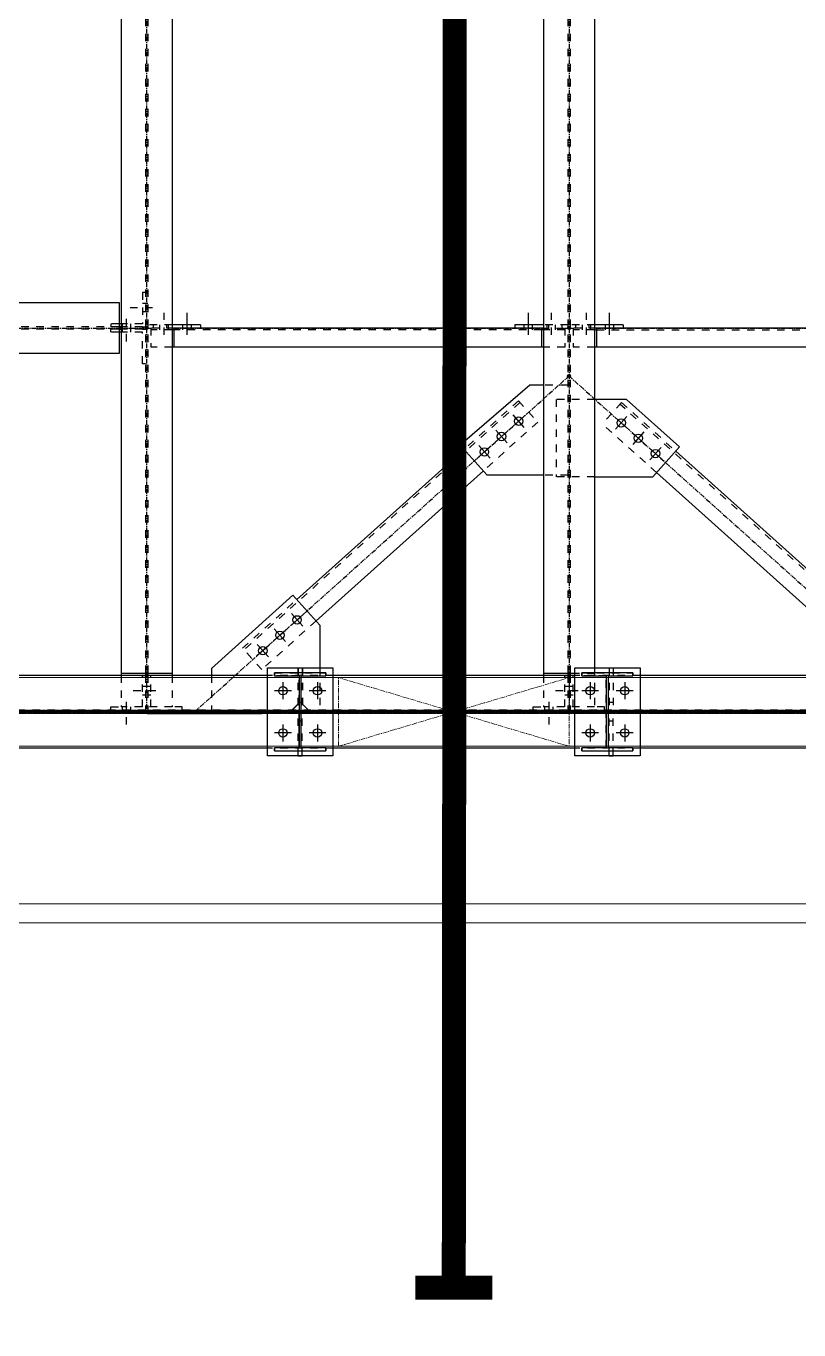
# Model space of a CAD drawing. Header units: inches. Extents: x 209270 to 234360, y -180214 to -150194.
# Drawn here: x 218898 to 220911, y -166874 to -163477 of the extents above; entities that cross this region are included whole.
import ezdxf

# ---------------------------------------------------------------- set-up
doc = ezdxf.new("R2010")
doc.units = ezdxf.units.IN
doc.header["$LTSCALE"] = 10
doc.header["$MEASUREMENT"] = 0
for name, pattern in [('CENTER', [2, 1.25, -0.25, 0.25, -0.25]), ('DXK_LINE_DOT2', [3.9198, 1.9599, -1.9599]), ('DXK_LINE_DOT5', [7.8785, 2.979, -0.9799, 0.9799, -0.9799, 0.9799, -0.9799]), ('HIDDEN', [0.375, 0.25, -0.125]), ('PHANTOM', [2.5, 1.25, -0.25, 0.25, -0.25, 0.25, -0.25])]:
    doc.linetypes.add(name, pattern=pattern)
for name, color, linetype in [('_STR_0', 7, 'Continuous'), ('_STR_1', 7, 'Continuous'), ('_STR_2', 7, 'Continuous'), ('_STR_4', 7, 'Continuous')]:
    doc.layers.add(name, color=color, linetype=linetype)
for name, color, linetype, lineweight in [('CEN', 1, 'CENTER', 9), ('CENTER', 1, 'CENTER', 9), ('DIM', 42, 'Continuous', 13), ('DIM.', 42, 'Continuous', 13), ('handrail', 11, 'FENCELINE1', 9), ('HIDDEN', 3, 'HIDDEN', 9), ('hoist', 221, 'Continuous', 9), ('MAIN OBJECT', 2, 'Continuous', 18), ('PHANTOM', 8, 'PHANTOM', 0), ('Sheeting', 4, 'Continuous', 0)]:
    doc.layers.add(name, color=color, linetype=linetype, lineweight=lineweight)
doc.linetypes.add('FENCELINE1', pattern='A,0.25,-0.1,[133,arial.ttf,S=0.1,R=0,X=-0.1,Y=0],-0.1,1', length=1.45)

# ---------------------------------------------------------------- blocks, each defined once
blk = doc.blocks.new('A$C67244592')
at = {"layer": 'hoist', "lineweight": 0, "const_width": 62.5}
blk.add_lwpolyline([(0, -500), (4.3, 5159.9, 0.081795), (-153.3, 6122), (-1342.4, 9643.9, -0.081584), (-1500.1, 10603.6), (-1500.1, 15050)], format="xyb", dxfattribs=at)
blk.add_lwpolyline([(-100, -500), (100, -500)], dxfattribs=at)
blk = doc.blocks.new('A$C1b4ed5d7')
at = {"layer": 'PHANTOM', "elevation": -0.8}
for points in [[(-660, 10500), (12160, 10500), (12160, -550), (-660, -550)], [(-610, 10450), (12110, 10450), (12110, -500), (-610, -500)]]:
    blk.add_lwpolyline(points, close=True, dxfattribs=at)
blk = doc.blocks.new('GridLine-116860372-116905 - 114867')
at = {"layer": '_STR_2', "color": 7, "linetype": 'DXK_LINE_DOT5'}
blk.add_line((211379.7, -165263.7), (228961.1, -165263.7), dxfattribs=at)
blk = doc.blocks.new('Part-116860372-114923 - 114867')
at = {"layer": '_STR_1', "color": 6, "linetype": 'DXK_LINE_DOT2'}
for p, q in [((219696.9, -165168.7), (219526.9, -165168.7)), ((220496.9, -165168.7), (220326.9, -165168.7)), ((225205.9, -165259), (217317.9, -165259)), ((225205.9, -165268.4), (217317.9, -165268.4)), ((219696.9, -165358.7), (219526.9, -165358.7)), ((220496.9, -165358.7), (220326.9, -165358.7))]:
    blk.add_line(p, q, dxfattribs=at)
at = {"layer": '_STR_2', "color": 2, "linetype": 'Continuous'}
for p, q in [((219526.9, -165168.7), (217317.9, -165168.7)), ((220326.9, -165168.7), (219696.9, -165168.7)), ((221176.9, -165168.7), (220496.9, -165168.7)), ((219526.9, -165358.7), (217317.9, -165358.7)), ((220326.9, -165358.7), (219696.9, -165358.7)), ((221176.9, -165358.7), (220496.9, -165358.7))]:
    blk.add_line(p, q, dxfattribs=at)
at = {"layer": '_STR_4', "color": 4, "linetype": 'CENTER'}
blk.add_line((217011.9, -165263.7), (225511.9, -165263.7), dxfattribs=at)
blk = doc.blocks.new('Part-116860372-114924 - 114867')
at = {"layer": '_STR_4', "linetype": 'Continuous'}
blk.add_hatch(color=4, dxfattribs=at).paths.add_polyline_path([(219611.9, -165267.7, -1), (219611.9, -165259.7, -1)])
at = {"layer": '_STR_1', "color": 6, "linetype": 'DXK_LINE_DOT2'}
for p, q in [((219545.3, -165169.9), (219545.3, -165162.1)), ((219545.3, -165162.1), (219678.5, -165162.1)), ((219609, -165169.9), (219545.3, -165169.9)), ((219609, -165357.5), (219609, -165169.9)), ((219614.7, -165357.5), (219614.7, -165169.9)), ((219614.7, -165169.9), (219678.5, -165169.9)), ((219678.5, -165162.1), (219678.5, -165169.9)), ((219545.3, -165365.3), (219545.3, -165357.5)), ((219609, -165357.5), (219545.3, -165357.5)), ((219545.3, -165365.3), (219678.5, -165365.3)), ((219678.5, -165357.5), (219614.7, -165357.5)), ((219678.5, -165357.5), (219678.5, -165365.3))]:
    blk.add_line(p, q, dxfattribs=at)
at = {"layer": '_STR_2', "color": 2, "linetype": 'Continuous'}
for p, q in [((219545.3, -165162.1), (219545.3, -165162.1)), ((219678.5, -165162.1), (219545.3, -165162.1)), ((219545.3, -165162.1), (219545.3, -165169.9)), ((219545.3, -165169.9), (219545.3, -165169.9)), ((219545.3, -165169.9), (219609, -165169.9)), ((219609, -165169.9), (219609, -165169.9)), ((219609, -165169.9), (219609, -165357.5)), ((219614.7, -165169.9), (219614.7, -165169.9)), ((219614.7, -165357.5), (219614.7, -165169.9)), ((219614.7, -165169.9), (219678.5, -165169.9)), ((219678.5, -165162.1), (219678.5, -165162.1)), ((219678.5, -165169.9), (219678.5, -165162.1)), ((219678.5, -165169.9), (219678.5, -165169.9)), ((219545.3, -165357.5), (219545.3, -165357.5)), ((219609, -165357.5), (219545.3, -165357.5)), ((219545.3, -165357.5), (219545.3, -165365.3)), ((219545.3, -165365.3), (219545.3, -165365.3)), ((219545.3, -165365.3), (219678.5, -165365.3)), ((219609, -165357.5), (219609, -165357.5)), ((219614.7, -165357.5), (219614.7, -165357.5)), ((219678.5, -165357.5), (219614.7, -165357.5)), ((219678.5, -165357.5), (219678.5, -165357.5)), ((219678.5, -165365.3), (219678.5, -165357.5)), ((219678.5, -165365.3), (219678.5, -165365.3))]:
    blk.add_line(p, q, dxfattribs=at)
at = {"layer": '_STR_4', "color": 4, "linetype": 'CENTER'}
blk.add_line((219611.9, -165263.7), (219611.9, -165263.7), dxfattribs=at)
at = {"layer": '_STR_4', "color": 4, "linetype": 'Continuous'}
blk.add_circle((219611.9, -165263.7), 4, dxfattribs=at)
blk = doc.blocks.new('Part-116860372-114925 - 114867')
at = {"layer": '_STR_4', "linetype": 'Continuous'}
blk.add_hatch(color=4, dxfattribs=at).paths.add_polyline_path([(220411.9, -165267.7, -1), (220411.9, -165259.7, -1)])
at = {"layer": '_STR_1', "color": 6, "linetype": 'DXK_LINE_DOT2'}
for p, q in [((220345.3, -165169.9), (220345.3, -165162.1)), ((220345.3, -165162.1), (220478.5, -165162.1)), ((220409, -165169.9), (220345.3, -165169.9)), ((220409, -165357.5), (220409, -165169.9)), ((220414.7, -165357.5), (220414.7, -165169.9)), ((220414.7, -165169.9), (220478.5, -165169.9)), ((220478.5, -165162.1), (220478.5, -165169.9)), ((220345.3, -165365.3), (220345.3, -165357.5)), ((220409, -165357.5), (220345.3, -165357.5)), ((220345.3, -165365.3), (220478.5, -165365.3)), ((220478.5, -165357.5), (220414.7, -165357.5)), ((220478.5, -165357.5), (220478.5, -165365.3))]:
    blk.add_line(p, q, dxfattribs=at)
at = {"layer": '_STR_2', "color": 2, "linetype": 'Continuous'}
for p, q in [((220345.3, -165162.1), (220345.3, -165162.1)), ((220478.5, -165162.1), (220345.3, -165162.1)), ((220345.3, -165162.1), (220345.3, -165169.9)), ((220345.3, -165169.9), (220345.3, -165169.9)), ((220345.3, -165169.9), (220409, -165169.9)), ((220409, -165169.9), (220409, -165169.9)), ((220409, -165169.9), (220409, -165357.5)), ((220414.7, -165169.9), (220414.7, -165169.9)), ((220414.7, -165357.5), (220414.7, -165169.9)), ((220414.7, -165169.9), (220478.5, -165169.9)), ((220478.5, -165162.1), (220478.5, -165162.1)), ((220478.5, -165169.9), (220478.5, -165162.1)), ((220478.5, -165169.9), (220478.5, -165169.9)), ((220345.3, -165357.5), (220345.3, -165357.5)), ((220409, -165357.5), (220345.3, -165357.5)), ((220345.3, -165357.5), (220345.3, -165365.3)), ((220345.3, -165365.3), (220345.3, -165365.3)), ((220345.3, -165365.3), (220478.5, -165365.3)), ((220409, -165357.5), (220409, -165357.5)), ((220414.7, -165357.5), (220414.7, -165357.5)), ((220478.5, -165357.5), (220414.7, -165357.5)), ((220478.5, -165357.5), (220478.5, -165357.5)), ((220478.5, -165365.3), (220478.5, -165357.5)), ((220478.5, -165365.3), (220478.5, -165365.3))]:
    blk.add_line(p, q, dxfattribs=at)
at = {"layer": '_STR_4', "color": 4, "linetype": 'CENTER'}
blk.add_line((220411.9, -165263.7), (220411.9, -165263.7), dxfattribs=at)
at = {"layer": '_STR_4', "color": 4, "linetype": 'Continuous'}
blk.add_circle((220411.9, -165263.7), 4, dxfattribs=at)
blk = doc.blocks.new('Part-116860372-114990 - 114867')
at = {"layer": '_STR_4', "linetype": 'Continuous'}
for points in [[(219211.9, -163067.7, -1), (219211.9, -163059.7, -1)], [(219211.9, -165267.7, -1), (219211.9, -165259.7, -1)]]:
    blk.add_hatch(color=4, dxfattribs=at).paths.add_polyline_path(points)
at = {"layer": '_STR_1', "color": 6, "linetype": 'DXK_LINE_DOT2'}
for p, q in [((219145.3, -163077.6), (219145.3, -163178.2)), ((219278.5, -163077.6), (219145.3, -163077.6)), ((219209, -163077.6), (219209, -163178.2)), ((219214.7, -163077.6), (219214.7, -163178.2)), ((219278.5, -163077.6), (219278.5, -163178.2)), ((219209, -163183.2), (219209, -165163.7)), ((219214.7, -163183.2), (219214.7, -165163.7)), ((219145.3, -165168.7), (219145.3, -165251)), ((219209, -165168.7), (219209, -165251)), ((219214.7, -165168.7), (219214.7, -165251)), ((219278.5, -165168.7), (219278.5, -165251)), ((219278.5, -165251), (219145.3, -165251))]:
    blk.add_line(p, q, dxfattribs=at)
at = {"layer": '_STR_2', "color": 2, "linetype": 'Continuous'}
for p, q in [((219145.3, -163178.2), (219145.3, -165168.7)), ((219278.5, -163183.2), (219145.3, -163183.2)), ((219209, -163178.2), (219209, -163183.2)), ((219214.7, -163178.2), (219214.7, -163183.2)), ((219278.5, -163178.2), (219278.5, -165168.7)), ((219278.5, -165163.7), (219145.3, -165163.7)), ((219209, -165163.7), (219209, -165168.7)), ((219214.7, -165163.7), (219214.7, -165168.7))]:
    blk.add_line(p, q, dxfattribs=at)
at = {"layer": '_STR_4', "color": 4, "linetype": 'CENTER'}
blk.add_line((219211.9, -163063.7), (219211.9, -165263.7), dxfattribs=at)
at = {"layer": '_STR_4', "color": 4, "linetype": 'Continuous'}
for centre in [(219211.9, -163063.7), (219211.9, -165263.7)]:
    blk.add_circle(centre, 4, dxfattribs=at)
blk = doc.blocks.new('Part-116860372-114991 - 114867')
at = {"layer": '_STR_4', "linetype": 'Continuous'}
for points in [[(217011.9, -164267.7, -1), (217011.9, -164259.7, -1)], [(219211.9, -164267.7, -1), (219211.9, -164259.7, -1)]]:
    blk.add_hatch(color=4, dxfattribs=at).paths.add_polyline_path(points)
at = {"layer": '_STR_1', "color": 6, "linetype": 'DXK_LINE_DOT2'}
for p, q in [((216918.1, -164260.8), (216918.1, -164197.1)), ((217105.7, -164260.8), (217105.7, -164197.1)), ((217113.5, -164330.3), (217113.5, -164197.1)), ((219140.3, -164260.8), (216918.1, -164260.8)), ((219201, -164260.8), (219140.3, -164260.8)), ((219201, -164260.8), (219201, -164266.5)), ((216918.1, -164330.3), (216918.1, -164266.5)), ((219140.3, -164266.5), (216918.1, -164266.5)), ((217105.7, -164330.3), (217105.7, -164266.5)), ((219201, -164266.5), (219145.3, -164266.5))]:
    blk.add_line(p, q, dxfattribs=at)
at = {"layer": '_STR_2', "color": 2, "linetype": 'Continuous'}
for p, q in [((216910.3, -164330.3), (216910.3, -164197.1)), ((216910.3, -164197.1), (219140.3, -164197.1)), ((219140.3, -164197.1), (219140.3, -164330.3)), ((219140.3, -164260.8), (219145.3, -164260.8)), ((219145.3, -164266.5), (219140.3, -164266.5)), ((219140.3, -164330.3), (216910.3, -164330.3))]:
    blk.add_line(p, q, dxfattribs=at)
at = {"layer": '_STR_4', "color": 4, "linetype": 'CENTER'}
blk.add_line((217011.9, -164263.7), (219211.9, -164263.7), dxfattribs=at)
at = {"layer": '_STR_4', "color": 4, "linetype": 'Continuous'}
for centre in [(217011.9, -164263.7), (219211.9, -164263.7)]:
    blk.add_circle(centre, 4, dxfattribs=at)
blk = doc.blocks.new('Part-116860372-114993 - 114867')
at = {"layer": '_STR_4', "linetype": 'Continuous'}
for points in [[(220311.9, -163067.7, -1), (220311.9, -163059.7, -1)], [(220311.9, -165267.7, -1), (220311.9, -165259.7, -1)]]:
    blk.add_hatch(color=4, dxfattribs=at).paths.add_polyline_path(points)
at = {"layer": '_STR_1', "color": 6, "linetype": 'DXK_LINE_DOT2'}
for p, q in [((220245.3, -163077.6), (220245.3, -163178.2)), ((220378.5, -163077.6), (220245.3, -163077.6)), ((220309, -163077.6), (220309, -163178.2)), ((220314.7, -163077.6), (220314.7, -163178.2)), ((220378.5, -163077.6), (220378.5, -163183.2)), ((220309, -163183.2), (220309, -165163.7)), ((220314.7, -163183.2), (220314.7, -165163.7)), ((220245.3, -165168.7), (220245.3, -165251)), ((220309, -165168.7), (220309, -165251)), ((220314.7, -165168.7), (220314.7, -165251)), ((220378.5, -165163.7), (220326.9, -165163.7)), ((220378.5, -165148.7), (220378.5, -165251)), ((220378.5, -165251), (220245.3, -165251))]:
    blk.add_line(p, q, dxfattribs=at)
at = {"layer": '_STR_2', "color": 2, "linetype": 'Continuous'}
for p, q in [((220245.3, -163178.2), (220245.3, -165168.7)), ((220378.5, -163183.2), (220245.3, -163183.2)), ((220309, -163178.2), (220309, -163183.2)), ((220314.7, -163178.2), (220314.7, -163183.2)), ((220378.5, -163178.2), (220378.5, -165148.7)), ((220326.9, -165163.7), (220245.3, -165163.7)), ((220309, -165163.7), (220309, -165168.7)), ((220314.7, -165163.7), (220314.7, -165168.7))]:
    blk.add_line(p, q, dxfattribs=at)
at = {"layer": '_STR_4', "color": 4, "linetype": 'CENTER'}
blk.add_line((220311.9, -163063.7), (220311.9, -165263.7), dxfattribs=at)
at = {"layer": '_STR_4', "color": 4, "linetype": 'Continuous'}
for centre in [(220311.9, -163063.7), (220311.9, -165263.7)]:
    blk.add_circle(centre, 4, dxfattribs=at)
blk = doc.blocks.new('Part-116860372-115021 - 114867')
at = {"layer": '_STR_4', "linetype": 'Continuous'}
for points in [[(219211.9, -164267.7, -1), (219211.9, -164259.7, -1)], [(220311.9, -164267.7, -1), (220311.9, -164259.7, -1)]]:
    blk.add_hatch(color=4, dxfattribs=at).paths.add_polyline_path(points)
at = {"layer": '_STR_1', "color": 6, "linetype": 'DXK_LINE_DOT2'}
for p, q in [((219222.7, -164263.7), (219222.7, -164313.7)), ((219283.5, -164263.7), (219222.7, -164263.7)), ((220240.3, -164263.7), (220301, -164263.7)), ((220301, -164263.7), (220301, -164313.7)), ((219278.5, -164268.7), (219222.7, -164268.7)), ((220240.3, -164268.7), (219283.5, -164268.7)), ((220301, -164268.7), (220245.3, -164268.7)), ((219278.5, -164313.7), (219222.7, -164313.7)), ((220301, -164313.7), (220245.3, -164313.7))]:
    blk.add_line(p, q, dxfattribs=at)
at = {"layer": '_STR_2', "color": 2, "linetype": 'Continuous'}
for p, q in [((220240.3, -164263.7), (219283.5, -164263.7)), ((219283.5, -164313.7), (219283.5, -164263.7)), ((220240.3, -164263.7), (220240.3, -164313.7)), ((219283.5, -164268.7), (219278.5, -164268.7)), ((220245.3, -164268.7), (220240.3, -164268.7)), ((220245.3, -164313.7), (219278.5, -164313.7))]:
    blk.add_line(p, q, dxfattribs=at)
at = {"layer": '_STR_4', "color": 4, "linetype": 'CENTER'}
for p, q in [((219211.9, -164263.7), (219222.7, -164263.7)), ((219283.5, -164263.7), (220240.3, -164263.7)), ((220301, -164263.7), (220311.9, -164263.7))]:
    blk.add_line(p, q, dxfattribs=at)
at = {"layer": '_STR_4', "color": 4, "linetype": 'Continuous'}
for centre in [(219211.9, -164263.7), (220311.9, -164263.7)]:
    blk.add_circle(centre, 4, dxfattribs=at)
blk = doc.blocks.new('Part-116860372-115022 - 114867')
at = {"layer": '_STR_4', "linetype": 'Continuous'}
for points in [[(220311.9, -164267.7, -1), (220311.9, -164259.7, -1)], [(221411.9, -164267.7, -1), (221411.9, -164259.7, -1)]]:
    blk.add_hatch(color=4, dxfattribs=at).paths.add_polyline_path(points)
at = {"layer": '_STR_1', "color": 6, "linetype": 'DXK_LINE_DOT2'}
for p, q in [((220322.7, -164263.7), (220322.7, -164313.7)), ((220383.5, -164263.7), (220322.7, -164263.7)), ((221171.9, -164263.7), (221041.9, -164263.7)), ((221401, -164263.7), (221340.3, -164263.7)), ((221401, -164313.7), (221401, -164263.7)), ((220378.5, -164268.7), (220322.7, -164268.7)), ((220383.5, -164268.7), (221340.3, -164268.7)), ((221401, -164268.7), (221345.3, -164268.7)), ((220378.5, -164313.7), (220322.7, -164313.7)), ((221171.9, -164313.7), (221041.9, -164313.7)), ((221401, -164313.7), (221340.3, -164313.7))]:
    blk.add_line(p, q, dxfattribs=at)
at = {"layer": '_STR_2', "color": 2, "linetype": 'Continuous'}
for p, q in [((221041.9, -164263.7), (220383.5, -164263.7)), ((220383.5, -164263.7), (220383.5, -164313.7)), ((221340.3, -164263.7), (221171.9, -164263.7)), ((221340.3, -164263.7), (221340.3, -164313.7)), ((220378.5, -164268.7), (220383.5, -164268.7)), ((221345.3, -164268.7), (221340.3, -164268.7)), ((221041.9, -164313.7), (220378.5, -164313.7)), ((221345.3, -164313.7), (221171.9, -164313.7))]:
    blk.add_line(p, q, dxfattribs=at)
at = {"layer": '_STR_4', "color": 4, "linetype": 'CENTER'}
for p, q in [((220311.9, -164263.7), (220322.7, -164263.7)), ((220383.5, -164263.7), (221041.9, -164263.7)), ((221171.9, -164263.7), (221340.3, -164263.7)), ((221401, -164263.7), (221411.9, -164263.7))]:
    blk.add_line(p, q, dxfattribs=at)
at = {"layer": '_STR_4', "color": 4, "linetype": 'Continuous'}
for centre in [(220311.9, -164263.7), (221411.9, -164263.7)]:
    blk.add_circle(centre, 4, dxfattribs=at)
blk = doc.blocks.new('Part-116860372-115068 - 114867')
at = {"layer": '_STR_4', "linetype": 'Continuous'}
for points in [[(220311.9, -164392.7, -1), (220311.9, -164384.7, -1)], [(219336.9, -165267.7, -1), (219336.9, -165259.7, -1)]]:
    blk.add_hatch(color=4, dxfattribs=at).paths.add_polyline_path(points)
at = {"layer": '_STR_1', "color": 6, "linetype": 'DXK_LINE_DOT2'}
for p, q in [((220184.2, -164457.6), (219465.7, -165102.3)), ((220180.2, -164453.1), (220038.8, -164580)), ((220180.2, -164453.1), (220230.3, -164508.9)), ((220230.3, -164508.9), (220088.9, -164635.8)), ((219461.7, -165097.9), (219603.1, -164971)), ((219653.2, -165026.8), (219511.8, -165153.7)), ((219511.8, -165153.7), (219461.7, -165097.9))]:
    blk.add_line(p, q, dxfattribs=at)
at = {"layer": '_STR_2', "color": 2, "linetype": 'Continuous'}
for p, q in [((220038.8, -164580), (219603.1, -164971)), ((220088.9, -164635.8), (219653.2, -165026.8))]:
    blk.add_line(p, q, dxfattribs=at)
at = {"layer": '_STR_4', "color": 4, "linetype": 'CENTER'}
blk.add_line((219336.9, -165263.7), (220311.9, -164388.7), dxfattribs=at)
at = {"layer": '_STR_4', "color": 4, "linetype": 'Continuous'}
for centre in [(220311.9, -164388.7), (219336.9, -165263.7)]:
    blk.add_circle(centre, 4, dxfattribs=at)
blk = doc.blocks.new('Part-116860372-115069 - 114867')
at = {"layer": '_STR_4', "linetype": 'Continuous'}
for points in [[(220311.9, -164392.7, -1), (220311.9, -164384.7, -1)], [(221286.9, -165267.7, -1), (221286.9, -165259.7, -1)]]:
    blk.add_hatch(color=4, dxfattribs=at).paths.add_polyline_path(points)
at = {"layer": '_STR_1', "color": 6, "linetype": 'DXK_LINE_DOT2'}
for p, q in [((220448.6, -164457.6), (220398.5, -164513.4)), ((221158, -165102.3), (220444.5, -164462.1)), ((220448.6, -164457.6), (220590, -164584.5)), ((220539.9, -164640.3), (220398.5, -164513.4)), ((221162, -165097.9), (221020.6, -164971)), ((221111.9, -165153.7), (220970.5, -165026.8)), ((221162, -165097.9), (221111.9, -165153.7))]:
    blk.add_line(p, q, dxfattribs=at)
at = {"layer": '_STR_2', "color": 2, "linetype": 'Continuous'}
for p, q in [((221020.6, -164971), (220590, -164584.5)), ((220970.5, -165026.8), (220539.9, -164640.3))]:
    blk.add_line(p, q, dxfattribs=at)
at = {"layer": '_STR_4', "color": 4, "linetype": 'CENTER'}
blk.add_line((220311.9, -164388.7), (221286.9, -165263.7), dxfattribs=at)
at = {"layer": '_STR_4', "color": 4, "linetype": 'Continuous'}
for centre in [(220311.9, -164388.7), (221286.9, -165263.7)]:
    blk.add_circle(centre, 4, dxfattribs=at)
blk = doc.blocks.new('Part-116860372-115223 - 114867')
at = {"layer": '_STR_1', "color": 6, "linetype": 'DXK_LINE_DOT2'}
for p, q in [((220322.7, -165169), (220314.7, -165169)), ((220322.7, -165251), (220322.7, -165169)), ((220314.7, -165251), (220314.7, -165259)), ((220404.7, -165251), (220378.5, -165251)), ((220404.7, -165259), (220404.7, -165251))]:
    blk.add_line(p, q, dxfattribs=at)
blk = doc.blocks.new('Part-116860372-115219 - 114867')
at = {"layer": '_STR_1', "color": 6, "linetype": 'DXK_LINE_DOT2'}
for p, q in [((219222.7, -165169), (219214.7, -165169)), ((219222.7, -165251), (219222.7, -165169)), ((219214.7, -165251), (219214.7, -165259)), ((219304.7, -165251), (219278.5, -165251)), ((219304.7, -165259), (219304.7, -165251))]:
    blk.add_line(p, q, dxfattribs=at)
blk = doc.blocks.new('Part-116860372-115218 - 114867')
at = {"layer": '_STR_1', "color": 6, "linetype": 'DXK_LINE_DOT2'}
for p, q in [((219201, -165251), (219201, -165169)), ((219201, -165169), (219209, -165169)), ((219119, -165259), (219119, -165251)), ((219119, -165251), (219145.3, -165251)), ((219209, -165251), (219209, -165259))]:
    blk.add_line(p, q, dxfattribs=at)
blk = doc.blocks.new('Bolt-116860372-115220 - 114867')
at = {"layer": '_STR_1', "color": 1, "linetype": 'DXK_LINE_DOT2'}
for p, q in [((219235.7, -165209), (219167.7, -165209)), ((219209, -165198), (219201, -165198)), ((219214.7, -165198), (219209, -165198)), ((219222.7, -165198), (219214.7, -165198)), ((219209, -165220), (219201, -165220)), ((219214.7, -165220), (219209, -165220)), ((219222.7, -165220), (219214.7, -165220))]:
    blk.add_line(p, q, dxfattribs=at)
blk = doc.blocks.new('Part-116860372-115222 - 114867')
at = {"layer": '_STR_1', "color": 6, "linetype": 'DXK_LINE_DOT2'}
for p, q in [((220301, -165251), (220301, -165169)), ((220301, -165169), (220309, -165169)), ((220219, -165259), (220219, -165251)), ((220219, -165251), (220245.3, -165251)), ((220309, -165251), (220309, -165259))]:
    blk.add_line(p, q, dxfattribs=at)
blk = doc.blocks.new('Bolt-116860372-115224 - 114867')
at = {"layer": '_STR_1', "color": 1, "linetype": 'DXK_LINE_DOT2'}
for p, q in [((220335.7, -165209), (220267.7, -165209)), ((220309, -165198), (220301, -165198)), ((220314.7, -165198), (220309, -165198)), ((220322.7, -165198), (220314.7, -165198)), ((220309, -165220), (220301, -165220)), ((220314.7, -165220), (220309, -165220)), ((220322.7, -165220), (220314.7, -165220))]:
    blk.add_line(p, q, dxfattribs=at)
blk = doc.blocks.new('Part-116860372-150366 - 114867')
at = {"layer": '_STR_1', "color": 6, "linetype": 'DXK_LINE_DOT2'}
for p, q in [((220416.9, -165378.7), (220416.9, -165268.4)), ((220426.9, -165378.7), (220426.9, -165268.4)), ((220426.9, -165288.4), (220416.9, -165288.4)), ((220416.9, -165378.7), (220426.9, -165378.7))]:
    blk.add_line(p, q, dxfattribs=at)
blk = doc.blocks.new('Part-116860372-115242 - 114867')
at = {"layer": '_STR_1', "color": 6, "linetype": 'DXK_LINE_DOT2'}
for p, q in [((219119, -164274.5), (219119, -164266.5)), ((219140.3, -164274.5), (219119, -164274.5)), ((219140.3, -164266.5), (219145.3, -164266.5)), ((219201, -164274.5), (219145.3, -164274.5)), ((219201, -164266.5), (219209, -164266.5)), ((219201, -164356.5), (219201, -164274.5)), ((219209, -164356.5), (219201, -164356.5))]:
    blk.add_line(p, q, dxfattribs=at)
at = {"layer": '_STR_2', "color": 2, "linetype": 'Continuous'}
blk.add_line((219145.3, -164274.5), (219140.3, -164274.5), dxfattribs=at)
blk = doc.blocks.new('Part-116860372-115243 - 114867')
at = {"layer": '_STR_1', "color": 6, "linetype": 'DXK_LINE_DOT2'}
for p, q in [((219209, -164170.8), (219201, -164170.8)), ((219201, -164170.8), (219201, -164252.8)), ((219119, -164252.8), (219119, -164260.8)), ((219140.3, -164252.8), (219119, -164252.8)), ((219201, -164252.8), (219145.3, -164252.8)), ((219201, -164260.8), (219209, -164260.8))]:
    blk.add_line(p, q, dxfattribs=at)
at = {"layer": '_STR_2', "color": 2, "linetype": 'Continuous'}
blk.add_line((219145.3, -164252.8), (219140.3, -164252.8), dxfattribs=at)
blk = doc.blocks.new('Bolt-116860372-115244 - 114867')
at = {"layer": '_STR_1', "color": 1, "linetype": 'DXK_LINE_DOT2'}
for p, q in [((219148, -164252.8), (219148, -164260.8)), ((219148, -164260.8), (219148, -164266.5)), ((219159, -164239.8), (219159, -164307.8)), ((219170, -164252.8), (219170, -164260.8)), ((219170, -164260.8), (219170, -164266.5)), ((219148, -164266.5), (219148, -164274.5)), ((219170, -164266.5), (219170, -164274.5))]:
    blk.add_line(p, q, dxfattribs=at)
blk = doc.blocks.new('Part-116860372-116130 - 114867')
at = {"layer": '_STR_1', "color": 6, "linetype": 'DXK_LINE_DOT2'}
for p, q in [((220278.5, -164449.5), (220278.5, -164651.5)), ((220378.5, -164449.5), (220278.5, -164449.5)), ((220378.5, -164651.5), (220278.5, -164651.5))]:
    blk.add_line(p, q, dxfattribs=at)
at = {"layer": '_STR_2', "color": 2, "linetype": 'Continuous'}
for p, q in [((220462, -164449.5), (220378.5, -164449.5)), ((220600, -164573.4), (220462, -164449.5)), ((220529.8, -164651.5), (220600, -164573.4)), ((220378.5, -164651.5), (220529.8, -164651.5))]:
    blk.add_line(p, q, dxfattribs=at)
blk = doc.blocks.new('Bolt-116860372-115254 - 114867')
at = {"layer": '_STR_1', "color": 1, "linetype": 'DXK_LINE_DOT2'}
for p, q in [((219159, -165238), (219159, -165301)), ((219148, -165251), (219148, -165259)), ((219148, -165259), (219148, -165268.4)), ((219170, -165251), (219170, -165259)), ((219170, -165259), (219170, -165268.4))]:
    blk.add_line(p, q, dxfattribs=at)
blk = doc.blocks.new('Bolt-116860372-115283 - 114867')
at = {"layer": '_STR_1', "color": 1, "linetype": 'DXK_LINE_DOT2'}
for p, q in [((220259, -165238), (220259, -165301)), ((220248, -165251), (220248, -165259)), ((220248, -165259), (220248, -165268.4)), ((220270, -165251), (220270, -165259)), ((220270, -165259), (220270, -165268.4))]:
    blk.add_line(p, q, dxfattribs=at)
blk = doc.blocks.new('Bolt-116860372-115291 - 114867')
at = {"layer": '_STR_1', "color": 1, "linetype": 'DXK_LINE_DOT2'}
for p, q in [((219227.7, -164210.8), (219164.7, -164210.8)), ((219209, -164199.8), (219201, -164199.8)), ((219209, -164221.8), (219201, -164221.8)), ((219214.7, -164199.8), (219209, -164199.8)), ((219214.7, -164221.8), (219209, -164221.8))]:
    blk.add_line(p, q, dxfattribs=at)
blk = doc.blocks.new('Part-116860372-150369 - 114867')
at = {"layer": '_STR_1', "color": 6, "linetype": 'DXK_LINE_DOT2'}
for p, q in [((219606.9, -165148.7), (219606.9, -165259)), ((219616.9, -165148.7), (219616.9, -165259)), ((219616.9, -165239), (219606.9, -165239))]:
    blk.add_line(p, q, dxfattribs=at)
blk = doc.blocks.new('Part-116860372-115647 - 114867')
at = {"layer": '_STR_1', "color": 6, "linetype": 'DXK_LINE_DOT2'}
for p, q in [((220378.5, -164255.7), (220314.7, -164255.7)), ((220329.7, -164263.7), (220329.7, -164255.7)), ((220364.7, -164263.7), (220364.7, -164255.7))]:
    blk.add_line(p, q, dxfattribs=at)
at = {"layer": '_STR_2', "color": 2, "linetype": 'Continuous'}
for p, q in [((220452.7, -164255.7), (220378.5, -164255.7)), ((220383.5, -164263.7), (220378.5, -164263.7)), ((220452.7, -164255.7), (220452.7, -164263.7))]:
    blk.add_line(p, q, dxfattribs=at)
blk = doc.blocks.new('Part-116860372-115648 - 114867')
at = {"layer": '_STR_1', "color": 6, "linetype": 'DXK_LINE_DOT2'}
for p, q in [((220309, -164255.7), (220245.3, -164255.7)), ((220259, -164263.7), (220259, -164255.7)), ((220294, -164263.7), (220294, -164255.7))]:
    blk.add_line(p, q, dxfattribs=at)
at = {"layer": '_STR_2', "color": 2, "linetype": 'Continuous'}
for p, q in [((220245.3, -164255.7), (220171, -164255.7)), ((220171, -164255.7), (220171, -164263.7)), ((220245.3, -164263.7), (220240.3, -164263.7))]:
    blk.add_line(p, q, dxfattribs=at)
blk = doc.blocks.new('Bolt-116860372-115649 - 114867')
at = {"layer": '_STR_1', "color": 1, "linetype": 'DXK_LINE_DOT2'}
for p, q in [((220266, -164281.7), (220266, -164223.7)), ((220255, -164263.7), (220255, -164255.7)), ((220255, -164268.7), (220255, -164263.7)), ((220277, -164263.7), (220277, -164255.7)), ((220277, -164268.7), (220277, -164263.7))]:
    blk.add_line(p, q, dxfattribs=at)
at = {"layer": '_STR_2', "color": 1, "linetype": 'Continuous'}
for p, q in [((220206, -164281.7), (220206, -164223.7)), ((220195, -164263.7), (220195, -164255.7)), ((220195, -164268.7), (220195, -164263.7)), ((220217, -164263.7), (220217, -164255.7)), ((220217, -164268.7), (220217, -164263.7))]:
    blk.add_line(p, q, dxfattribs=at)
blk = doc.blocks.new('Bolt-116860372-115650 - 114867')
at = {"layer": '_STR_1', "color": 1, "linetype": 'DXK_LINE_DOT2'}
for p, q in [((220357.7, -164281.7), (220357.7, -164223.7)), ((220346.7, -164263.7), (220346.7, -164255.7)), ((220346.7, -164268.7), (220346.7, -164263.7)), ((220368.7, -164263.7), (220368.7, -164255.7)), ((220368.7, -164268.7), (220368.7, -164263.7))]:
    blk.add_line(p, q, dxfattribs=at)
at = {"layer": '_STR_2', "color": 1, "linetype": 'Continuous'}
for p, q in [((220417.7, -164281.7), (220417.7, -164223.7)), ((220406.7, -164263.7), (220406.7, -164255.7)), ((220406.7, -164268.7), (220406.7, -164263.7)), ((220428.7, -164263.7), (220428.7, -164255.7)), ((220428.7, -164268.7), (220428.7, -164263.7))]:
    blk.add_line(p, q, dxfattribs=at)
blk = doc.blocks.new('Part-116860372-115651 - 114867')
at = {"layer": '_STR_1', "color": 6, "linetype": 'DXK_LINE_DOT2'}
for p, q in [((219278.5, -164255.7), (219214.7, -164255.7)), ((219229.7, -164263.7), (219229.7, -164255.7)), ((219264.7, -164263.7), (219264.7, -164255.7))]:
    blk.add_line(p, q, dxfattribs=at)
at = {"layer": '_STR_2', "color": 2, "linetype": 'Continuous'}
for p, q in [((219352.7, -164255.7), (219278.5, -164255.7)), ((219283.5, -164263.7), (219278.5, -164263.7)), ((219352.7, -164255.7), (219352.7, -164263.7))]:
    blk.add_line(p, q, dxfattribs=at)
blk = doc.blocks.new('Bolt-116860372-115652 - 114867')
at = {"layer": '_STR_1', "color": 1, "linetype": 'DXK_LINE_DOT2'}
for p, q in [((219257.7, -164281.7), (219257.7, -164223.7)), ((219246.7, -164263.7), (219246.7, -164255.7)), ((219246.7, -164268.7), (219246.7, -164263.7)), ((219268.7, -164263.7), (219268.7, -164255.7)), ((219268.7, -164268.7), (219268.7, -164263.7))]:
    blk.add_line(p, q, dxfattribs=at)
at = {"layer": '_STR_2', "color": 1, "linetype": 'Continuous'}
for p, q in [((219317.7, -164281.7), (219317.7, -164223.7)), ((219306.7, -164263.7), (219306.7, -164255.7)), ((219306.7, -164268.7), (219306.7, -164263.7)), ((219328.7, -164263.7), (219328.7, -164255.7)), ((219328.7, -164268.7), (219328.7, -164263.7))]:
    blk.add_line(p, q, dxfattribs=at)
blk = doc.blocks.new('Part-116860372-116124 - 114867')
at = {"layer": '_STR_1', "color": 6, "linetype": 'DXK_LINE_DOT2'}
for p, q in [((219380.6, -165168.7), (219380.6, -165259)), ((219605.9, -165148.7), (219617.9, -165148.7)), ((219605.9, -165148.7), (219605.9, -165244)), ((219617.9, -165148.7), (219617.9, -165244)), ((219663.3, -165148.7), (219663.3, -165259)), ((219590.9, -165259), (219605.9, -165244)), ((219605.9, -165244), (219590.9, -165259)), ((219605.9, -165244), (219605.9, -165244)), ((219617.9, -165244), (219632.9, -165259))]:
    blk.add_line(p, q, dxfattribs=at)
at = {"layer": '_STR_2', "color": 2, "linetype": 'Continuous'}
for p, q in [((219593.1, -164959.8), (219380.6, -165150.6)), ((219663.3, -165037.9), (219593.1, -164959.8)), ((219663.3, -165037.9), (219663.3, -165148.7)), ((219380.6, -165150.6), (219380.6, -165168.7))]:
    blk.add_line(p, q, dxfattribs=at)
blk = doc.blocks.new('Bolt-116860372-116125 - 114867')
at = {"layer": '_STR_2', "color": 1, "linetype": 'Continuous'}
for p, q in [((219620.2, -165009.4), (219587.4, -165038.8)), ((219589.1, -165007.7), (219618.5, -165040.5)), ((219575.5, -165049.5), (219542.8, -165078.9)), ((219544.5, -165047.8), (219573.9, -165080.6)), ((219530.9, -165089.6), (219498.1, -165119)), ((219499.8, -165087.9), (219529.2, -165120.6))]:
    blk.add_line(p, q, dxfattribs=at)
for centre in [(219603.8, -165024.1), (219559.2, -165064.2), (219514.5, -165104.3)]:
    blk.add_circle(centre, 11, dxfattribs=at)
blk = doc.blocks.new('Part-116860372-116127 - 114867')
at = {"layer": '_STR_1', "color": 6, "linetype": 'DXK_LINE_DOT2'}
for p, q in [((220309, -164412.2), (220245.3, -164412.2)), ((220309, -164647), (220245.3, -164647))]:
    blk.add_line(p, q, dxfattribs=at)
at = {"layer": '_STR_2', "color": 2, "linetype": 'Continuous'}
for p, q in [((220210, -164412.2), (220028.7, -164568.9)), ((220245.3, -164412.2), (220210, -164412.2)), ((220098.9, -164647), (220028.7, -164568.9)), ((220245.3, -164647), (220098.9, -164647))]:
    blk.add_line(p, q, dxfattribs=at)
blk = doc.blocks.new('Bolt-116860372-116128 - 114867')
at = {"layer": '_STR_2', "color": 1, "linetype": 'Continuous'}
for p, q in [((220164.5, -164521), (220197.2, -164491.6)), ((220195.5, -164522.6), (220166.1, -164489.9)), ((220119.8, -164561), (220152.6, -164531.7)), ((220150.9, -164562.7), (220121.5, -164530)), ((220106.2, -164602.8), (220076.8, -164570)), ((220075.2, -164601.1), (220107.9, -164571.7))]:
    blk.add_line(p, q, dxfattribs=at)
for centre in [(220180.8, -164506.3), (220136.2, -164546.3), (220091.5, -164586.4)]:
    blk.add_circle(centre, 11, dxfattribs=at)
blk = doc.blocks.new('Bolt-116860372-116131 - 114867')
at = {"layer": '_STR_2', "color": 1, "linetype": 'Continuous'}
for p, q in [((220464.3, -164525.5), (220431.5, -164496.1)), ((220462.6, -164494.4), (220433.2, -164527.1)), ((220508.9, -164565.5), (220476.2, -164536.1)), ((220507.2, -164534.5), (220477.8, -164567.2)), ((220553.6, -164605.6), (220520.8, -164576.2)), ((220551.9, -164574.5), (220522.5, -164607.3))]:
    blk.add_line(p, q, dxfattribs=at)
for centre in [(220447.9, -164510.8), (220492.5, -164550.8), (220537.2, -164590.9)]:
    blk.add_circle(centre, 11, dxfattribs=at)
blk = doc.blocks.new('Part-116860372-150367 - 114867')
at = {"layer": '_STR_1', "color": 6, "linetype": 'DXK_LINE_DOT2'}
for p, q in [((220416.9, -165148.7), (220416.9, -165259)), ((220416.9, -165148.7), (220426.9, -165148.7)), ((220426.9, -165148.7), (220426.9, -165259)), ((220426.9, -165239), (220416.9, -165239))]:
    blk.add_line(p, q, dxfattribs=at)
blk = doc.blocks.new('Part-116860372-116866 - 114867')
at = {"layer": '_STR_2', "color": 2, "linetype": 'Continuous'}
for p, q in [((220326.9, -165148.7), (220496.9, -165148.7)), ((220326.9, -165378.7), (220326.9, -165148.7)), ((220496.9, -165148.7), (220496.9, -165378.7)), ((220496.9, -165378.7), (220326.9, -165378.7))]:
    blk.add_line(p, q, dxfattribs=at)
blk = doc.blocks.new('Bolt-116860372-116867 - 114867')
at = {"layer": '_STR_2', "color": 1, "linetype": 'Continuous'}
for p, q in [((220388.9, -165208.7), (220344.9, -165208.7)), ((220366.9, -165186.7), (220366.9, -165230.7)), ((220478.9, -165208.7), (220434.9, -165208.7)), ((220456.9, -165186.7), (220456.9, -165230.7)), ((220366.9, -165296.7), (220366.9, -165340.7)), ((220456.9, -165296.7), (220456.9, -165340.7)), ((220388.9, -165318.7), (220344.9, -165318.7)), ((220478.9, -165318.7), (220434.9, -165318.7))]:
    blk.add_line(p, q, dxfattribs=at)
for centre in [(220366.9, -165208.7), (220456.9, -165208.7), (220366.9, -165318.7), (220456.9, -165318.7)]:
    blk.add_circle(centre, 11, dxfattribs=at)
blk = doc.blocks.new('Part-116860372-116869 - 114867')
at = {"layer": '_STR_2', "color": 2, "linetype": 'Continuous'}
for p, q in [((219526.9, -165148.7), (219696.9, -165148.7)), ((219526.9, -165378.7), (219526.9, -165148.7)), ((219696.9, -165148.7), (219696.9, -165378.7)), ((219696.9, -165378.7), (219526.9, -165378.7))]:
    blk.add_line(p, q, dxfattribs=at)
blk = doc.blocks.new('Bolt-116860372-116870 - 114867')
at = {"layer": '_STR_2', "color": 1, "linetype": 'Continuous'}
for p, q in [((219588.9, -165208.7), (219544.9, -165208.7)), ((219566.9, -165186.7), (219566.9, -165230.7)), ((219678.9, -165208.7), (219634.9, -165208.7)), ((219656.9, -165186.7), (219656.9, -165230.7)), ((219566.9, -165296.7), (219566.9, -165340.7)), ((219656.9, -165296.7), (219656.9, -165340.7)), ((219588.9, -165318.7), (219544.9, -165318.7)), ((219678.9, -165318.7), (219634.9, -165318.7))]:
    blk.add_line(p, q, dxfattribs=at)
for centre in [(219566.9, -165208.7), (219656.9, -165208.7), (219566.9, -165318.7), (219656.9, -165318.7)]:
    blk.add_circle(centre, 11, dxfattribs=at)
blk = doc.blocks.new('Part-116860372-116894 - 114867')
at = {"layer": '_STR_2', "color": 2, "linetype": 'Continuous'}
for p, q in [((219213.8, -165259.7), (219511.6, -165259.7)), ((219213.8, -165259.7), (219213.8, -165267.7)), ((219213.8, -165267.7), (219511.6, -165267.7)), ((219365.5, -165267.7), (219365.5, -165259.7)), ((219511.6, -165259.7), (219511.6, -165267.7))]:
    blk.add_line(p, q, dxfattribs=at)
blk = doc.blocks.new('Part-116860372-150368 - 114867')
at = {"layer": '_STR_1', "color": 6, "linetype": 'DXK_LINE_DOT2'}
for p, q in [((219606.9, -165378.7), (219606.9, -165268.4)), ((219616.9, -165378.7), (219616.9, -165268.4)), ((219616.9, -165288.4), (219606.9, -165288.4)), ((219606.9, -165378.7), (219616.9, -165378.7))]:
    blk.add_line(p, q, dxfattribs=at)

msp = doc.modelspace()

# ---------------------------------------------------------------- linework, layer by layer
at = {"layer": 'CEN'}
msp.add_line((217212.2, -165263.7), (228311.6, -165263.7), dxfattribs=at)
at = {"layer": 'CEN', "elevation": 0.8}
msp.add_lwpolyline([(217011.9, -155263.7), (228511.9, -155263.7), (228511.9, -165263.7), (217011.9, -165263.7)], close=True, dxfattribs=at)
msp.add_lwpolyline([(217011.9, -165263.7), (217011.9, -165263.7), (228511.9, -165263.7), (228511.9, -165268.7)], dxfattribs=at)
at = {"layer": 'CENTER'}
for p, q in [((219711.9, -165353.4), (220311.9, -165174.6)), ((220311.9, -165353.4), (219711.9, -165174.6))]:
    msp.add_line(p, q, dxfattribs=at)
msp.add_lwpolyline([(219711.9, -165174.6), (220311.9, -165174.6), (220311.9, -165353.4), (219711.9, -165353.4)], close=True, dxfattribs=at)
at = {"layer": 'handrail', "const_width": 10}
msp.add_lwpolyline([(217011.9, -157988.4), (217011.9, -165263.7), (228511.9, -165263.7), (228511.9, -163968.7)], dxfattribs=at)
at = {"layer": 'HIDDEN', "elevation": 0}
msp.add_lwpolyline([(228307.2, -165268.1), (217216.6, -165268.1), (217216.6, -165259.3), (228307.2, -165259.3)], close=True, dxfattribs=at)
at = {"layer": 'MAIN OBJECT', "elevation": 0}
msp.add_lwpolyline([(228307.2, -165353.1), (217216.6, -165353.1), (217216.6, -165174.3), (228307.2, -165174.3)], close=True, dxfattribs=at)
at = {"layer": 'Sheeting'}
for points in [[(216351.9, -154713.7), (229171.9, -154713.7), (229171.9, -165813.7), (216351.9, -165813.7)], [(216401.9, -154763.7), (229121.9, -154763.7), (229121.9, -165763.7), (216401.9, -165763.7)]]:
    msp.add_lwpolyline(points, close=True, dxfattribs=at)

# ---------------------------------------------------------------- block references
at = {"layer": '_STR_0', "zscale": 0.8}
for name in ['Part-116860372-114990 - 114867', 'Part-116860372-114993 - 114867', 'Part-116860372-115243 - 114867', 'Part-116860372-114991 - 114867', 'Bolt-116860372-115291 - 114867', 'Bolt-116860372-115652 - 114867', 'Bolt-116860372-115649 - 114867', 'Bolt-116860372-115650 - 114867', 'Bolt-116860372-115244 - 114867', 'Part-116860372-115021 - 114867', 'Part-116860372-115651 - 114867', 'Part-116860372-115648 - 114867', 'Part-116860372-115022 - 114867', 'Part-116860372-115647 - 114867', 'Part-116860372-115242 - 114867', 'Part-116860372-115068 - 114867', 'Part-116860372-115069 - 114867', 'Part-116860372-116127 - 114867', 'Part-116860372-116130 - 114867', 'Bolt-116860372-116128 - 114867', 'Bolt-116860372-116131 - 114867', 'Part-116860372-116124 - 114867', 'Bolt-116860372-116125 - 114867', 'GridLine-116860372-116905 - 114867', 'Part-116860372-114923 - 114867', 'Part-116860372-115218 - 114867', 'Part-116860372-115219 - 114867', 'Part-116860372-116869 - 114867', 'Part-116860372-114924 - 114867', 'Part-116860372-150369 - 114867', 'Part-116860372-115222 - 114867', 'Part-116860372-115223 - 114867', 'Part-116860372-116866 - 114867', 'Part-116860372-114925 - 114867', 'Part-116860372-150367 - 114867', 'Bolt-116860372-115220 - 114867', 'Bolt-116860372-116870 - 114867', 'Bolt-116860372-115224 - 114867', 'Bolt-116860372-116867 - 114867', 'Bolt-116860372-115254 - 114867', 'Bolt-116860372-115283 - 114867', 'Part-116860372-116894 - 114867', 'Part-116860372-150368 - 114867', 'Part-116860372-150366 - 114867']:
    msp.add_blockref(name, (0, 0), dxfattribs=at)
at = {"layer": 'DIM'}
msp.add_blockref('A$C1b4ed5d7', (217011.9, -176263.7, 0.8), dxfattribs=at)
at = {"layer": 'DIM.'}
msp.add_blockref('A$C67244592', (220011.9, -166263.7), dxfattribs=at)

doc.saveas('drawing.dxf')
